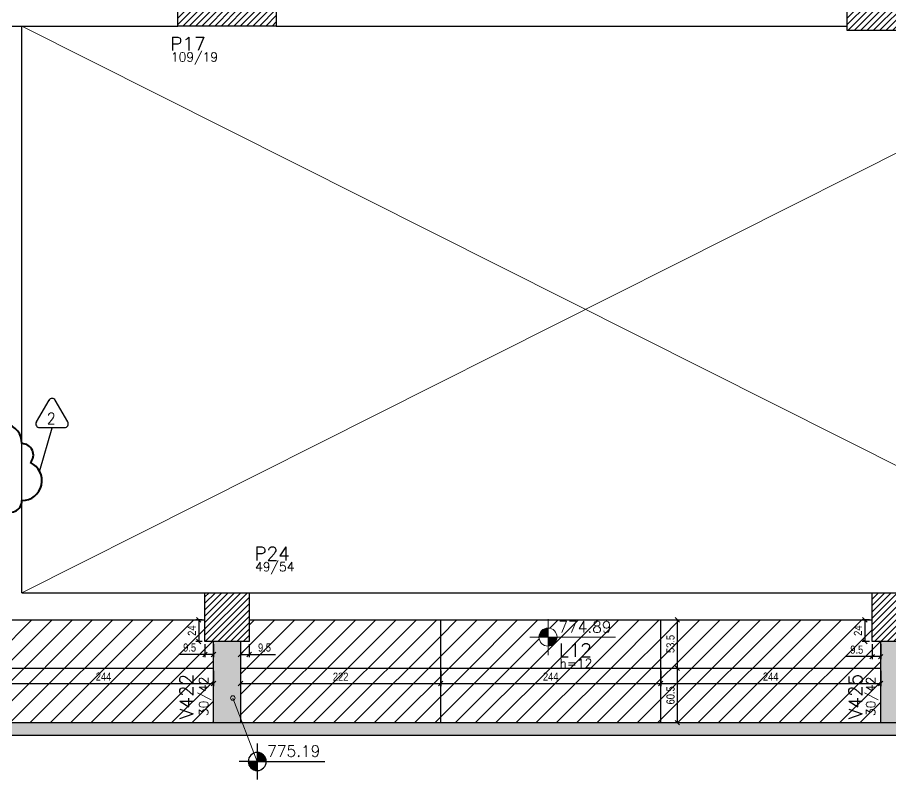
# Model space of a CAD drawing. Extents: x 8513 to 14085, y 7177 to 10799.
# Drawn here: x 11110 to 12078, y 8152 to 8997 of the extents above; entities that cross this region are included whole.
import ezdxf

# ---------------------------------------------------------------- set-up
doc = ezdxf.new("R2010")
doc.units = 0
for name, color, linetype in [('COTA', 241, 'Continuous'), ('Painéis', 200, 'Continuous'), ('Pilares', 5, 'Continuous'), ('VIGAS', 3, 'Continuous'), ('Vázio', 240, 'Continuous')]:
    doc.layers.add(name, color=color, linetype=linetype)
doc.layers.add('EST-G-Revision Clouds', color=11, linetype='Continuous', lineweight=40, true_color=0xff8080)
doc.layers.add('EST-G-TEXT-Revision Cloud Tags', color=11, linetype='Continuous', lineweight=30, true_color=0xff8080)
for name, color, linetype, lineweight in [('EST-LAJE-TEXT', 7, 'Continuous', 9), ('EST-PILAR-TEXT', 7, 'Continuous', 9), ('EST-SIMB-Spot Elevations', 7, 'Continuous', 9), ('EST-VIGA', 7, 'Continuous', 30), ('EST-VIGA-TEXT', 7, 'Continuous', 9), ('REAPROVEITAMENTO', 7, 'Continuous', 9)]:
    doc.layers.add(name, color=color, linetype=linetype, lineweight=lineweight)
doc.styles.add('COTA TECNICA-50', font='techl___.ttf', dxfattribs={"height": 9})
doc.styles.add('RomanS_IV50', font='romans_IV50.ttf', dxfattribs={"height": 11.25})
doc.styles.add('RomanS_IV50_B', font='', dxfattribs={"height": 18.75})
doc.styles.add('RomanS_IV50_B_1', font='', dxfattribs={"height": 22.5})
doc.styles.add('RomanS_IV50_B_3', font='', dxfattribs={"height": 11.25})
doc.styles.get('RomanS_IV50_B').set_extended_font_data('RomanS_IV50', bold=True)
doc.styles.get('RomanS_IV50_B_1').set_extended_font_data('RomanS_IV50', bold=True)
doc.styles.get('RomanS_IV50_B_3').set_extended_font_data('RomanS_IV50', bold=True)
doc.dimstyles.new('PAINEL', dxfattribs={"dimtxt": 9, "dimasz": 5, "dimexe": 3, "dimexo": 3, "dimgap": 3, "dimtad": 1, "dimdec": 1, "dimzin": 12, "dimdsep": 46, "dimtxsty": 'COTA TECNICA-50', "dimblk": 'OBLIQUE', "dimcen": 0, "dimclrd": 4, "dimclre": 4, "dimclrt": 1, "dimadec": 1, "dimazin": 3, "dimtfac": 1, "dimtdec": 1, "dimtmove": 0, "dimatfit": 3, "dimldrblk": 'OBLIQUE', "dimfxl": 1, "dimtolj": 1, "dimtzin": 12, "dimarcsym": 0})
pattern_1 = [(45, (9850.35, 9085.8404), (-3.535534, 3.535534), [])]
pattern_2 = [(45, (0, 166.471), (-11.22532, 11.22532), [])]

# ---------------------------------------------------------------- blocks, each defined once
blk = doc.blocks.new('FA_Floor_TAG_SURVEY_R01 - NIV_TIT_H_TXT1__TXT2-2303193-1º PAVIMENTO')
at = {"layer": 'EST-LAJE-TEXT'}
h = blk.add_hatch(color=256, dxfattribs=at)
edge = h.paths.add_edge_path(flags=0)
edge.add_line((-0.28, 0.405), (-0.48, 0.405))
edge.add_arc((-0.28, 0.405), 0.2, 90, 180, ccw=False)
edge.add_line((-0.28, 0.605), (-0.28, 0.405))
h = blk.add_hatch(color=256, dxfattribs=at)
edge = h.paths.add_edge_path(flags=0)
edge.add_line((-0.28, 0.405), (-0.08, 0.405))
edge.add_arc((-0.28, 0.405), 0.2, -90, 0, ccw=False)
edge.add_line((-0.28, 0.205), (-0.28, 0.405))
for p, q in [((-0.28, 0.005), (-0.28, 0.805)), ((-0.28, 0.405), (-0.68, 0.405)), ((-0.28, 0.405), (1.22, 0.405))]:
    blk.add_line(p, q, dxfattribs=at)
blk.add_circle((-0.28, 0.405), 0.2, dxfattribs=at)
blk = doc.blocks.new('Spot Elevations - Nivel_Planta-2363176-1º PAVIMENTO')
at = {"layer": 'EST-SIMB-Spot Elevations'}
h = blk.add_hatch(color=256, dxfattribs=at)
edge = h.paths.add_edge_path(flags=0)
edge.add_line((0, 0), (-0.2, 0))
edge.add_arc((0, 0), 0.2, 90, 180, ccw=False)
edge.add_line((0, 0.2), (0, 0))
h = blk.add_hatch(color=256, dxfattribs=at)
edge = h.paths.add_edge_path(flags=0)
edge.add_line((0, 0), (0.2, 0))
edge.add_arc((0, 0), 0.2, 270, 360, ccw=False)
edge.add_line((0, -0.2), (0, 0))
at = {"layer": 'EST-SIMB-Spot Elevations', "lineweight": 30}
for p, q in [((0, -0.4), (0, 0.4)), ((0, 0), (-0.4, 0)), ((0, 0), (1.5, 0))]:
    blk.add_line(p, q, dxfattribs=at)
at = {"layer": 'EST-SIMB-Spot Elevations'}
for p, q in [((0, -0.2), (0, 0.2)), ((0, -0.15), (0, 0.15))]:
    blk.add_line(p, q, dxfattribs=at)
at = {"layer": 'EST-SIMB-Spot Elevations', "lineweight": 30}
blk.add_circle((0, 0), 0.2, dxfattribs=at)
blk = doc.blocks.new('Family - ___-3517799-1º PAVIMENTO')
at = {"layer": 'EST-G-Revision Clouds'}
for centre, radius, start, end in [((1241.91, -561.56), 22.59, 0, 154.79123), ((1212.86, -561.56), 12.91, 48.18969, 180), ((1199.95, -583.69), 22.13, 90, 244.79123), ((1264.5, -574.21), 12.64, 318.18969, 90), ((1264.5, -602.66), 22.13, 270, 64.79123), ((1199.95, -612.14), 12.64, 138.18969, 270), ((1222.54, -624.79), 22.59, 180, 334.79123), ((1251.59, -624.79), 12.91, 228.18969, 0)]:
    blk.add_arc(centre, radius, start, end, dxfattribs=at)
blk = doc.blocks.new('FA_M_Revision Tag_R01 - FA_M_Revision Tag_R01-1641976-1º PAVIMENTO')
at = {"layer": 'EST-G-TEXT-Revision Cloud Tags'}
for p, q in [((-0.072, 0.358), (-0.349, -0.121)), ((0.349, -0.121), (0.072, 0.358)), ((-0.276, -0.246), (0.276, -0.246))]:
    blk.add_line(p, q, dxfattribs=at)
for centre, start, end in [((0, 0.316), 30, 150), ((-0.276, -0.163), 150, 270), ((0.276, -0.163), 270, 30)]:
    blk.add_arc(centre, 0.0833, start, end, dxfattribs=at)
blk = doc.blocks.new('_Oblique')
at = {"color": 0, "linetype": 'ByBlock', "lineweight": -2}
blk.add_line((-0.5, -0.5), (0.5, 0.5), dxfattribs=at)
blk = doc.blocks.new('*D138')
at = {"layer": 'COTA', "color": 4, "lineweight": -2, "transparency": 16777216}
for p, q in [((11083.35, 8272.34), (11083.35, 8255.28)), ((11327.35, 8272.34), (11327.35, 8255.28)), ((11083.35, 8258.28), (11327.35, 8258.28))]:
    blk.add_line(p, q, dxfattribs=at)
at = {"layer": 'Defpoints', "color": 0, "transparency": 16777216}
for p in [(11083.35, 8275.34), (11327.35, 8275.34), (11327.35, 8258.28)]:
    blk.add_point(p, dxfattribs=at)
at = {"layer": 'COTA', "color": 4, "lineweight": -2, "transparency": 16777216, "xscale": 5, "yscale": 5, "zscale": 5, "rotation": 180}
blk.add_blockref('_Oblique', (11083.35, 8258.28), dxfattribs=at)
at = {"layer": 'COTA', "color": 4, "lineweight": -2, "transparency": 16777216, "xscale": 5, "yscale": 5, "zscale": 5}
blk.add_blockref('_Oblique', (11327.35, 8258.28), dxfattribs=at)
at = {"layer": 'COTA', "color": 1, "transparency": 16777216, "insert": (11205.35, 8265.85), "char_height": 9, "attachment_point": 5, "style": 'COTA TECNICA-50'}
blk.add_mtext('\\A1;244', dxfattribs=at)
blk = doc.blocks.new('*D141')
at = {"layer": 'COTA', "color": 4, "lineweight": -2, "transparency": 16777216}
for p, q in [((11314.85, 8328.84), (11307.87, 8328.84)), ((11310.87, 8328.84), (11310.87, 8304.84)), ((11314.85, 8304.84), (11307.87, 8304.84))]:
    blk.add_line(p, q, dxfattribs=at)
at = {"layer": 'Defpoints', "color": 0, "transparency": 16777216}
for p in [(11317.85, 8328.84), (11310.87, 8304.84), (11317.85, 8304.84)]:
    blk.add_point(p, dxfattribs=at)
at = {"layer": 'COTA', "color": 4, "lineweight": -2, "transparency": 16777216, "xscale": 5, "yscale": 5, "zscale": 5}
for p, rotation in [((11310.87, 8328.84), 90), ((11310.87, 8304.84), 270)]:
    blk.add_blockref('_Oblique', p, dxfattribs=dict(at, rotation=rotation))
at = {"layer": 'COTA', "color": 1, "transparency": 16777216, "insert": (11303.3, 8316.84), "char_height": 9, "attachment_point": 5, "rotation": 90, "style": 'COTA TECNICA-50'}
blk.add_mtext('\\A1;24', dxfattribs=at)
blk = doc.blocks.new('*D142')
at = {"layer": 'COTA', "color": 4, "lineweight": -2, "transparency": 16777216}
for p, q in [((11317.85, 8301.84), (11317.85, 8287.45)), ((11327.35, 8301.84), (11327.35, 8287.45)), ((11317.85, 8290.45), (11288.78, 8290.45)), ((11327.35, 8290.45), (11317.85, 8290.45))]:
    blk.add_line(p, q, dxfattribs=at)
at = {"layer": 'Defpoints', "color": 0, "transparency": 16777216}
for p in [(11317.85, 8304.84), (11327.35, 8304.84), (11317.85, 8290.45)]:
    blk.add_point(p, dxfattribs=at)
at = {"layer": 'COTA', "color": 4, "lineweight": -2, "transparency": 16777216, "xscale": 5, "yscale": 5, "zscale": 5, "rotation": 180}
blk.add_blockref('_Oblique', (11317.85, 8290.45), dxfattribs=at)
at = {"layer": 'COTA', "color": 4, "lineweight": -2, "transparency": 16777216, "xscale": 5, "yscale": 5, "zscale": 5}
blk.add_blockref('_Oblique', (11327.35, 8290.45), dxfattribs=at)
at = {"layer": 'COTA', "color": 1, "transparency": 16777216, "insert": (11300.82, 8298.08), "char_height": 9, "attachment_point": 5, "style": 'COTA TECNICA-50'}
blk.add_mtext('\\A1;9.5', dxfattribs=at)
blk = doc.blocks.new('*D143')
at = {"layer": 'COTA', "color": 4, "lineweight": -2, "transparency": 16777216}
for p, q in [((11357.35, 8301.84), (11357.35, 8287.45)), ((11366.85, 8301.84), (11366.85, 8287.45)), ((11357.35, 8290.45), (11366.85, 8290.45)), ((11366.85, 8290.45), (11395.92, 8290.45))]:
    blk.add_line(p, q, dxfattribs=at)
at = {"layer": 'Defpoints', "color": 0, "transparency": 16777216}
for p in [(11357.35, 8304.84), (11366.85, 8304.84), (11366.85, 8290.45)]:
    blk.add_point(p, dxfattribs=at)
at = {"layer": 'COTA', "color": 4, "lineweight": -2, "transparency": 16777216, "xscale": 5, "yscale": 5, "zscale": 5, "rotation": 180}
blk.add_blockref('_Oblique', (11357.35, 8290.45), dxfattribs=at)
at = {"layer": 'COTA', "color": 4, "lineweight": -2, "transparency": 16777216, "xscale": 5, "yscale": 5, "zscale": 5}
blk.add_blockref('_Oblique', (11366.85, 8290.45), dxfattribs=at)
at = {"layer": 'COTA', "color": 1, "transparency": 16777216, "insert": (11383.88, 8298.08), "char_height": 9, "attachment_point": 5, "style": 'COTA TECNICA-50'}
blk.add_mtext('\\A1;9.5', dxfattribs=at)
blk = doc.blocks.new('*D145')
at = {"layer": 'COTA', "color": 4, "lineweight": -2, "transparency": 16777216}
for p, q in [((11357.35, 8272.34), (11357.35, 8255.28)), ((11579.35, 8272.34), (11579.35, 8255.28)), ((11357.35, 8258.28), (11579.35, 8258.28))]:
    blk.add_line(p, q, dxfattribs=at)
at = {"layer": 'Defpoints', "color": 0, "transparency": 16777216}
for p in [(11357.35, 8275.34), (11579.35, 8275.34), (11579.35, 8258.28)]:
    blk.add_point(p, dxfattribs=at)
at = {"layer": 'COTA', "color": 4, "lineweight": -2, "transparency": 16777216, "xscale": 5, "yscale": 5, "zscale": 5, "rotation": 180}
blk.add_blockref('_Oblique', (11357.35, 8258.28), dxfattribs=at)
at = {"layer": 'COTA', "color": 4, "lineweight": -2, "transparency": 16777216, "xscale": 5, "yscale": 5, "zscale": 5}
blk.add_blockref('_Oblique', (11579.35, 8258.28), dxfattribs=at)
at = {"layer": 'COTA', "color": 1, "transparency": 16777216, "insert": (11468.35, 8265.78), "char_height": 9, "attachment_point": 5, "style": 'COTA TECNICA-50'}
blk.add_mtext('\\A1;222', dxfattribs=at)
blk = doc.blocks.new('*D146')
at = {"layer": 'COTA', "color": 4, "lineweight": -2, "transparency": 16777216}
for p, q in [((11579.35, 8272.34), (11579.35, 8255.28)), ((11823.35, 8272.34), (11823.35, 8255.28)), ((11579.35, 8258.28), (11823.35, 8258.28))]:
    blk.add_line(p, q, dxfattribs=at)
at = {"layer": 'Defpoints', "color": 0, "transparency": 16777216}
for p in [(11579.35, 8275.34), (11823.35, 8275.34), (11823.35, 8258.28)]:
    blk.add_point(p, dxfattribs=at)
at = {"layer": 'COTA', "color": 4, "lineweight": -2, "transparency": 16777216, "xscale": 5, "yscale": 5, "zscale": 5, "rotation": 180}
blk.add_blockref('_Oblique', (11579.35, 8258.28), dxfattribs=at)
at = {"layer": 'COTA', "color": 4, "lineweight": -2, "transparency": 16777216, "xscale": 5, "yscale": 5, "zscale": 5}
blk.add_blockref('_Oblique', (11823.35, 8258.28), dxfattribs=at)
at = {"layer": 'COTA', "color": 1, "transparency": 16777216, "insert": (11701.35, 8265.85), "char_height": 9, "attachment_point": 5, "style": 'COTA TECNICA-50'}
blk.add_mtext('\\A1;244', dxfattribs=at)
blk = doc.blocks.new('*D144')
at = {"layer": 'COTA', "color": 4, "lineweight": -2, "transparency": 16777216}
for p, q in [((11823.35, 8272.34), (11823.35, 8255.28)), ((12067.35, 8272.34), (12067.35, 8255.28)), ((11823.35, 8258.28), (12067.35, 8258.28))]:
    blk.add_line(p, q, dxfattribs=at)
at = {"layer": 'Defpoints', "color": 0, "transparency": 16777216}
for p in [(11823.35, 8275.34), (12067.35, 8275.34), (12067.35, 8258.28)]:
    blk.add_point(p, dxfattribs=at)
at = {"layer": 'COTA', "color": 4, "lineweight": -2, "transparency": 16777216, "xscale": 5, "yscale": 5, "zscale": 5, "rotation": 180}
blk.add_blockref('_Oblique', (11823.35, 8258.28), dxfattribs=at)
at = {"layer": 'COTA', "color": 4, "lineweight": -2, "transparency": 16777216, "xscale": 5, "yscale": 5, "zscale": 5}
blk.add_blockref('_Oblique', (12067.35, 8258.28), dxfattribs=at)
at = {"layer": 'COTA', "color": 1, "transparency": 16777216, "insert": (11945.35, 8265.85), "char_height": 9, "attachment_point": 5, "style": 'COTA TECNICA-50'}
blk.add_mtext('\\A1;244', dxfattribs=at)
blk = doc.blocks.new('*D147')
at = {"layer": 'COTA', "color": 4, "lineweight": -2, "transparency": 16777216}
for p, q in [((11826.35, 8275.34), (11844.88, 8275.34)), ((11841.88, 8214.84), (11841.88, 8275.34)), ((11826.35, 8214.84), (11844.88, 8214.84))]:
    blk.add_line(p, q, dxfattribs=at)
at = {"layer": 'Defpoints', "color": 0, "transparency": 16777216}
for p in [(11823.35, 8275.34), (11841.88, 8275.34), (11823.35, 8214.84)]:
    blk.add_point(p, dxfattribs=at)
at = {"layer": 'COTA', "color": 4, "lineweight": -2, "transparency": 16777216, "xscale": 5, "yscale": 5, "zscale": 5}
for p, rotation in [((11841.88, 8275.34), 90), ((11841.88, 8214.84), 270)]:
    blk.add_blockref('_Oblique', p, dxfattribs=dict(at, rotation=rotation))
at = {"layer": 'COTA', "color": 1, "transparency": 16777216, "insert": (11834.28, 8245.09), "char_height": 9, "attachment_point": 5, "rotation": 90, "style": 'COTA TECNICA-50'}
blk.add_mtext('\\A1;60.5', dxfattribs=at)
blk = doc.blocks.new('*D148')
at = {"layer": 'COTA', "color": 4, "lineweight": -2, "transparency": 16777216}
for p, q in [((11826.35, 8328.84), (11844.88, 8328.84)), ((11841.88, 8275.34), (11841.88, 8328.84)), ((11826.35, 8275.34), (11844.88, 8275.34))]:
    blk.add_line(p, q, dxfattribs=at)
at = {"layer": 'Defpoints', "color": 0, "transparency": 16777216}
for p in [(11823.35, 8328.84), (11841.88, 8328.84), (11823.35, 8275.34)]:
    blk.add_point(p, dxfattribs=at)
at = {"layer": 'COTA', "color": 4, "lineweight": -2, "transparency": 16777216, "xscale": 5, "yscale": 5, "zscale": 5}
for p, rotation in [((11841.88, 8328.84), 90), ((11841.88, 8275.34), 270)]:
    blk.add_blockref('_Oblique', p, dxfattribs=dict(at, rotation=rotation))
at = {"layer": 'COTA', "color": 1, "transparency": 16777216, "insert": (11834.18, 8302.09), "char_height": 9, "attachment_point": 5, "rotation": 90, "style": 'COTA TECNICA-50'}
blk.add_mtext('\\A1;53.5', dxfattribs=at)
blk = doc.blocks.new('*D153')
at = {"layer": 'COTA', "color": 4, "lineweight": -2, "transparency": 16777216}
for p, q in [((12054.85, 8328.84), (12046.69, 8328.84)), ((12049.69, 8328.84), (12049.69, 8304.84)), ((12054.85, 8304.84), (12046.69, 8304.84))]:
    blk.add_line(p, q, dxfattribs=at)
at = {"layer": 'Defpoints', "color": 0, "transparency": 16777216}
for p in [(12057.85, 8328.84), (12049.69, 8304.84), (12057.85, 8304.84)]:
    blk.add_point(p, dxfattribs=at)
at = {"layer": 'COTA', "color": 4, "lineweight": -2, "transparency": 16777216, "xscale": 5, "yscale": 5, "zscale": 5}
for p, rotation in [((12049.69, 8328.84), 90), ((12049.69, 8304.84), 270)]:
    blk.add_blockref('_Oblique', p, dxfattribs=dict(at, rotation=rotation))
at = {"layer": 'COTA', "color": 1, "transparency": 16777216, "insert": (12042.12, 8316.84), "char_height": 9, "attachment_point": 5, "rotation": 90, "style": 'COTA TECNICA-50'}
blk.add_mtext('\\A1;24', dxfattribs=at)
blk = doc.blocks.new('*D154')
at = {"layer": 'COTA', "color": 4, "lineweight": -2, "transparency": 16777216}
for p, q in [((12057.85, 8301.84), (12057.85, 8285.06)), ((12067.35, 8301.84), (12067.35, 8285.06)), ((12057.85, 8288.06), (12028.78, 8288.06)), ((12067.35, 8288.06), (12057.85, 8288.06))]:
    blk.add_line(p, q, dxfattribs=at)
at = {"layer": 'Defpoints', "color": 0, "transparency": 16777216}
for p in [(12057.85, 8304.84), (12067.35, 8304.84), (12057.85, 8288.06)]:
    blk.add_point(p, dxfattribs=at)
at = {"layer": 'COTA', "color": 4, "lineweight": -2, "transparency": 16777216, "xscale": 5, "yscale": 5, "zscale": 5, "rotation": 180}
blk.add_blockref('_Oblique', (12057.85, 8288.06), dxfattribs=at)
at = {"layer": 'COTA', "color": 4, "lineweight": -2, "transparency": 16777216, "xscale": 5, "yscale": 5, "zscale": 5}
blk.add_blockref('_Oblique', (12067.35, 8288.06), dxfattribs=at)
at = {"layer": 'COTA', "color": 1, "transparency": 16777216, "insert": (12040.82, 8295.69), "char_height": 9, "attachment_point": 5, "style": 'COTA TECNICA-50'}
blk.add_mtext('\\A1;9.5', dxfattribs=at)

msp = doc.modelspace()

# ---------------------------------------------------------------- hatches: boundary and pattern name
at = {"layer": 'EST-VIGA', "true_color": 0xe1e1e1}
for points in [[(11357.35, 8214.84), (11357.35, 8304.84), (11327.35, 8304.84), (11327.35, 8214.84)], [(12067.35, 8214.84), (12097.35, 8214.84), (12097.35, 8304.84), (12067.35, 8304.84)], [(12437.85, 8200.84), (12437.85, 8214.84), (9770.85, 8214.84), (9770.85, 8200.84), (11755.428, 8200.84)]]:
    msp.add_hatch(color=254, dxfattribs=at).paths.add_polyline_path(points, flags=0)
at = {"layer": 'Pilares'}
h = msp.add_hatch(dxfattribs=at)
h.set_pattern_fill('FP_1', color=5, style=0, pattern_type=2)
h.set_pattern_definition(pattern_1)
h.paths.add_polyline_path([(11396.85, 8987.34), (11396.85, 9006.34), (11287.85, 9006.34), (11287.85, 8987.34)], flags=0)
h = msp.add_hatch(dxfattribs=at)
h.set_pattern_fill('FP_1', color=5, style=0, pattern_type=2)
h.set_pattern_definition(pattern_1)
h.paths.add_polyline_path([(12134.35, 8982.34), (12134.35, 9011.34), (12030.35, 9011.34), (12030.35, 8982.34)], flags=0)
h = msp.add_hatch(dxfattribs=at)
h.set_pattern_fill('FP_1', color=5, style=0, pattern_type=2)
h.set_pattern_definition(pattern_1)
h.paths.add_polyline_path([(11366.85, 8304.84), (11366.85, 8358.84), (11317.85, 8358.84), (11317.85, 8304.84)], flags=0)
h = msp.add_hatch(dxfattribs=at)
h.set_pattern_fill('FP_1', color=5, style=0, pattern_type=2)
h.set_pattern_definition(pattern_1)
h.paths.add_polyline_path([(12106.85, 8304.84), (12106.85, 8358.84), (12057.85, 8358.84), (12057.85, 8304.84)], flags=0)
at = {"layer": 'REAPROVEITAMENTO'}
h = msp.add_hatch(dxfattribs=at)
h.set_pattern_fill('ANSI31', color=251, scale=5, style=0)
h.set_pattern_definition(pattern_2)
h.paths.add_polyline_path([(10839.35, 8214.84), (10839.35, 8275.34), (10609.35, 8275.34), (10609.35, 8231.849), (10619.17, 8214.84)])
h.paths.add_polyline_path([(10839.35, 8275.34), (10839.35, 8328.84), (10626.85, 8328.84), (10626.85, 8304.84), (10609.35, 8304.84), (10609.35, 8275.34)])
h.paths.add_polyline_path([(10839.35, 8275.34), (10839.35, 8214.84), (11083.35, 8214.84), (11083.35, 8275.34)])
h.paths.add_polyline_path([(11083.35, 8328.84), (11083.35, 8275.34), (11327.35, 8275.34), (11327.35, 8304.84), (11317.85, 8304.84), (11317.85, 8328.84)])
h.paths.add_polyline_path([(11083.35, 8275.34), (11083.35, 8214.84), (11327.35, 8214.84), (11327.35, 8275.34)])
h.paths.add_polyline_path([(11357.35, 8275.34), (11357.35, 8219.807), (11359.258, 8214.84), (11579.35, 8214.84), (11579.35, 8275.34)])
h.paths.add_polyline_path([(11579.35, 8275.34), (11579.35, 8328.84), (11366.85, 8328.84), (11366.85, 8304.84), (11357.35, 8304.84), (11357.35, 8275.34)])
h.paths.add_polyline_path([(11579.35, 8275.34), (11579.35, 8214.84), (11823.35, 8214.84), (11823.35, 8275.34)])
h.paths.add_polyline_path([(11823.35, 8328.84), (11823.35, 8275.34), (12067.35, 8275.34), (12067.35, 8304.84), (12057.85, 8304.84), (12057.85, 8328.84)])
h.paths.add_polyline_path([(12067.35, 8214.84), (12067.35, 8275.34), (11823.35, 8275.34), (11823.35, 8214.84)])
h.paths.add_polyline_path([(12097.35, 8275.34), (12097.35, 8224.482), (12102.917, 8214.84), (12193.85, 8214.84), (12193.85, 8275.34)])
h.paths.add_polyline_path([(12106.85, 8328.84), (12106.85, 8304.84), (12097.35, 8304.84), (12097.35, 8275.34), (12193.85, 8275.34), (12193.85, 8328.84)])
h.paths.add_polyline_path([(12437.85, 8214.84), (12437.85, 8275.34), (12193.85, 8275.34), (12193.85, 8214.84)])
h = msp.add_hatch(dxfattribs=at)
h.set_pattern_fill('ANSI31', color=251, scale=5, style=0)
h.set_pattern_definition(pattern_2)
h.paths.add_polyline_path([(11688.35, 8309.683, -0.4142136), (11698.35, 8319.683), (11698.35, 8328.84), (11579.35, 8328.84), (11579.35, 8275.34), (11823.35, 8275.34), (11823.35, 8328.84), (11698.35, 8328.84), (11698.35, 8319.683, -0.4142136), (11708.35, 8309.683, -1)])

# ---------------------------------------------------------------- linework, layer by layer
at = {"layer": 'EST-G-TEXT-Revision Cloud Tags'}
msp.add_line((11134.595, 8494.526), (11148.231, 8541.633), dxfattribs=at)
at = {"layer": 'EST-SIMB-Spot Elevations'}
msp.add_line((11348.781, 8242.116), (11375.811, 8171.744), dxfattribs=at)
msp.add_circle((11348.781, 8242.116), 2.5, dxfattribs=at)
at = {"layer": 'Painéis', "ltscale": 70}
for p, q in [((11579.35, 8214.84), (11579.35, 8328.84)), ((11823.35, 8214.84), (11823.35, 8328.84)), ((10609.35, 8275.34), (11327.35, 8275.34)), ((11357.35, 8275.34), (12067.35, 8275.34))]:
    msp.add_line(p, q, dxfattribs=at)
at = {"layer": 'Pilares', "color": 5}
for p, q in [((11287.85, 8987.34), (11287.85, 9006.34)), ((11396.85, 9006.34), (11396.85, 8987.34)), ((12030.35, 8982.34), (12030.35, 9011.34)), ((11396.85, 8987.34), (11287.85, 8987.34)), ((12134.35, 8982.34), (12030.35, 8982.34)), ((11317.85, 8304.84), (11317.85, 8358.84)), ((11317.85, 8358.84), (11366.85, 8358.84)), ((11366.85, 8358.84), (11366.85, 8304.84)), ((12057.85, 8304.84), (12057.85, 8358.84)), ((12057.85, 8358.84), (12106.85, 8358.84)), ((11366.85, 8304.84), (11317.85, 8304.84)), ((12106.85, 8304.84), (12057.85, 8304.84))]:
    msp.add_line(p, q, dxfattribs=at)
at = {"layer": 'VIGAS', "color": 3}
for p, q in [((10611.85, 8987.34), (11287.85, 8987.34)), ((11114.85, 8358.84), (11114.85, 8987.34)), ((11396.85, 8987.34), (12030.35, 8987.34)), ((11114.85, 8358.84), (11317.85, 8358.84)), ((11366.85, 8358.84), (12057.85, 8358.84)), ((10626.85, 8328.84), (11317.85, 8328.84)), ((11366.85, 8328.84), (12057.85, 8328.84)), ((9869.35, 8214.84), (12437.85, 8214.84)), ((9770.85, 8200.84), (12437.85, 8200.84))]:
    msp.add_line(p, q, dxfattribs=at)
at = {"layer": 'Vázio', "linetype": 'Continuous', "lineweight": 9}
for p, q in [((12364.84, 8358.845), (11114.86, 8987.335)), ((11114.86, 8358.845), (12364.84, 8987.335))]:
    msp.add_line(p, q, dxfattribs=at)
at = {"layer": 'Vázio'}
for p, q in [((11327.35, 8214.84), (11327.35, 8304.84)), ((11357.35, 8304.84), (11357.35, 8214.84)), ((12067.35, 8214.84), (12067.35, 8304.84))]:
    msp.add_line(p, q, dxfattribs=at)

# ---------------------------------------------------------------- block references
at = {"layer": 'EST-G-Revision Clouds'}
msp.add_blockref('Family - ___-3517799-1º PAVIMENTO', (9850.35, 9085.84), dxfattribs=at)
at = {"layer": 'EST-G-TEXT-Revision Cloud Tags', "xscale": 49.99999999999998, "yscale": 49.99999999999998, "zscale": 49.99999999999998}
msp.add_blockref('FA_M_Revision Tag_R01 - FA_M_Revision Tag_R01-1641976-1º PAVIMENTO', (11148.231, 8554.371), dxfattribs=at)
at = {"layer": 'EST-LAJE-TEXT', "xscale": 49.99999999999998, "yscale": 49.99999999999998, "zscale": 49.99999999999998}
msp.add_blockref('FA_Floor_TAG_SURVEY_R01 - NIV_TIT_H_TXT1__TXT2-2303193-1º PAVIMENTO', (11712.35, 8289.433), dxfattribs=at)
at = {"layer": 'EST-SIMB-Spot Elevations', "extrusion": (0, 0, -1), "xscale": 49.99999999999998, "yscale": 49.99999999999998, "zscale": 49.99999999999998, "rotation": 180}
msp.add_blockref('Spot Elevations - Nivel_Planta-2363176-1º PAVIMENTO', (-11375.811, 8171.744), dxfattribs=at)

# ---------------------------------------------------------------- texts
at = {"layer": 'EST-G-TEXT-Revision Cloud Tags', "lineweight": 9, "insert": (11142.539, 8558.428), "char_height": 12.5, "width": 13.70886, "attachment_point": 1, "style": 'RomanS_IV50_B_3'}
msp.add_mtext('\\fRomanS_IV50|b1|i0|c0|p2|;\\W.9;2', dxfattribs=at)
at = {"layer": 'EST-LAJE-TEXT', "lineweight": 50, "attachment_point": 1}
for s, insert, char_height, width, style in [('774.89', (11709.873, 8327.191), 12.5, 84.17719, 'RomanS_IV50_B'), ('L12', (11710.293, 8302.743), 15, 50.50631, 'RomanS_IV50_B_1')]:
    msp.add_mtext(s, dxfattribs=dict(at, insert=insert, char_height=char_height, width=width, style=style))
at = {"layer": 'EST-LAJE-TEXT', "lineweight": 30, "insert": (11711.049, 8285.61), "char_height": 10, "width": 48.90294, "attachment_point": 1, "style": 'RomanS_IV50'}
msp.add_mtext('h=12', dxfattribs=at)
at = {"layer": 'EST-PILAR-TEXT', "lineweight": 50, "char_height": 15, "width": 54.91559, "attachment_point": 1, "style": 'RomanS_IV50_B_1'}
for s, insert in [('P17', (11279.293, 8975.15)), ('P17', (11279.293, 8975.15)), ('P24', (11372.671, 8409.805)), ('P24', (11372.671, 8409.805))]:
    msp.add_mtext(s, dxfattribs=dict(at, insert=insert))
at = {"layer": 'EST-PILAR-TEXT', "lineweight": 30, "char_height": 10, "attachment_point": 1, "style": 'RomanS_IV50'}
for s, insert, width in [('109/19', (11280.049, 8958.018), 70.5485), ('109/19', (11280.049, 8958.018), 70.5485), ('49/54', (11373.426, 8392.672), 58.92403), ('49/54', (11373.426, 8392.672), 58.92403)]:
    msp.add_mtext(s, dxfattribs=dict(at, insert=insert, width=width))
at = {"layer": 'EST-SIMB-Spot Elevations', "insert": (11386.87, 8189.565), "char_height": 12.5, "width": 81.45933, "attachment_point": 1, "line_spacing_factor": 0.982397, "style": 'RomanS_IV50_B'}
msp.add_mtext('775.19', dxfattribs=at)
at = {"layer": 'EST-VIGA-TEXT', "lineweight": 50, "char_height": 15, "width": 70.14766, "attachment_point": 1, "rotation": 90, "style": 'RomanS_IV50_B_1'}
for s, insert in [('V422', (11289.895, 8218.901)), ('V425', (12031.895, 8218.901))]:
    msp.add_mtext(s, dxfattribs=dict(at, insert=insert))
at = {"layer": 'EST-VIGA-TEXT', "lineweight": 30, "char_height": 10, "width": 58.92403, "attachment_point": 1, "rotation": 90, "style": 'RomanS_IV50'}
for insert in [(11311.346, 8222.112), (12051.346, 8222.112)]:
    msp.add_mtext('30/42', dxfattribs=dict(at, insert=insert))

# ---------------------------------------------------------------- dimensions: what is measured, and where the dimension line sits
at = {"layer": 'COTA'}
for base, p1, p2, picture, middle in [((11310.867, 8304.84), (11317.85, 8328.84), (11317.85, 8304.84), '*D141', (11303.301, 8316.84)), ((11841.878, 8328.84), (11823.35, 8275.34), (11823.35, 8328.84), '*D148', (11834.181, 8302.09)), ((12049.687, 8304.84), (12057.85, 8328.84), (12057.85, 8304.84), '*D153', (12042.121, 8316.84)), ((11841.878, 8275.34), (11823.35, 8214.84), (11823.35, 8275.34), '*D147', (11834.28, 8245.09))]:
    dim = msp.add_linear_dim(base=base, p1=p1, p2=p2, angle=90, dimstyle='PAINEL', dxfattribs=at)
    dim.commit()
    dim.dimension.update_dxf_attribs({"geometry": picture, "text_midpoint": middle})
for base, p1, p2, picture, middle in [((11317.85, 8290.453), (11327.35, 8304.84), (11317.85, 8304.84), '*D142', (11300.817, 8298.078)), ((11366.85, 8290.453), (11357.35, 8304.84), (11366.85, 8304.84), '*D143', (11383.883, 8298.078)), ((12057.85, 8288.062), (12067.35, 8304.84), (12057.85, 8304.84), '*D154', (12040.817, 8295.687)), ((11579.35, 8258.285), (11357.35, 8275.34), (11579.35, 8275.34), '*D145', (11468.35, 8265.785))]:
    dim = msp.add_linear_dim(base=base, p1=p1, p2=p2, dimstyle='PAINEL', dxfattribs=at)
    dim.commit()
    dim.dimension.update_dxf_attribs({"geometry": picture, "text_midpoint": middle})
for base, p1, p2, picture, middle in [((11327.35, 8258.285), (11083.35, 8275.34), (11327.35, 8275.34), '*D138', (11205.35, 8265.851)), ((11823.35, 8258.285), (11579.35, 8275.34), (11823.35, 8275.34), '*D146', (11701.35, 8265.851)), ((12067.35, 8258.285), (11823.35, 8275.34), (12067.35, 8275.34), '*D144', (11945.35, 8265.851))]:
    dim = msp.add_linear_dim(base=base, p1=p1, p2=p2, dimstyle='PAINEL', override={"dimtmove": 1}, dxfattribs=at)
    dim.commit()
    dim.dimension.update_dxf_attribs({"geometry": picture, "text_midpoint": middle})

doc.saveas('drawing.dxf')
